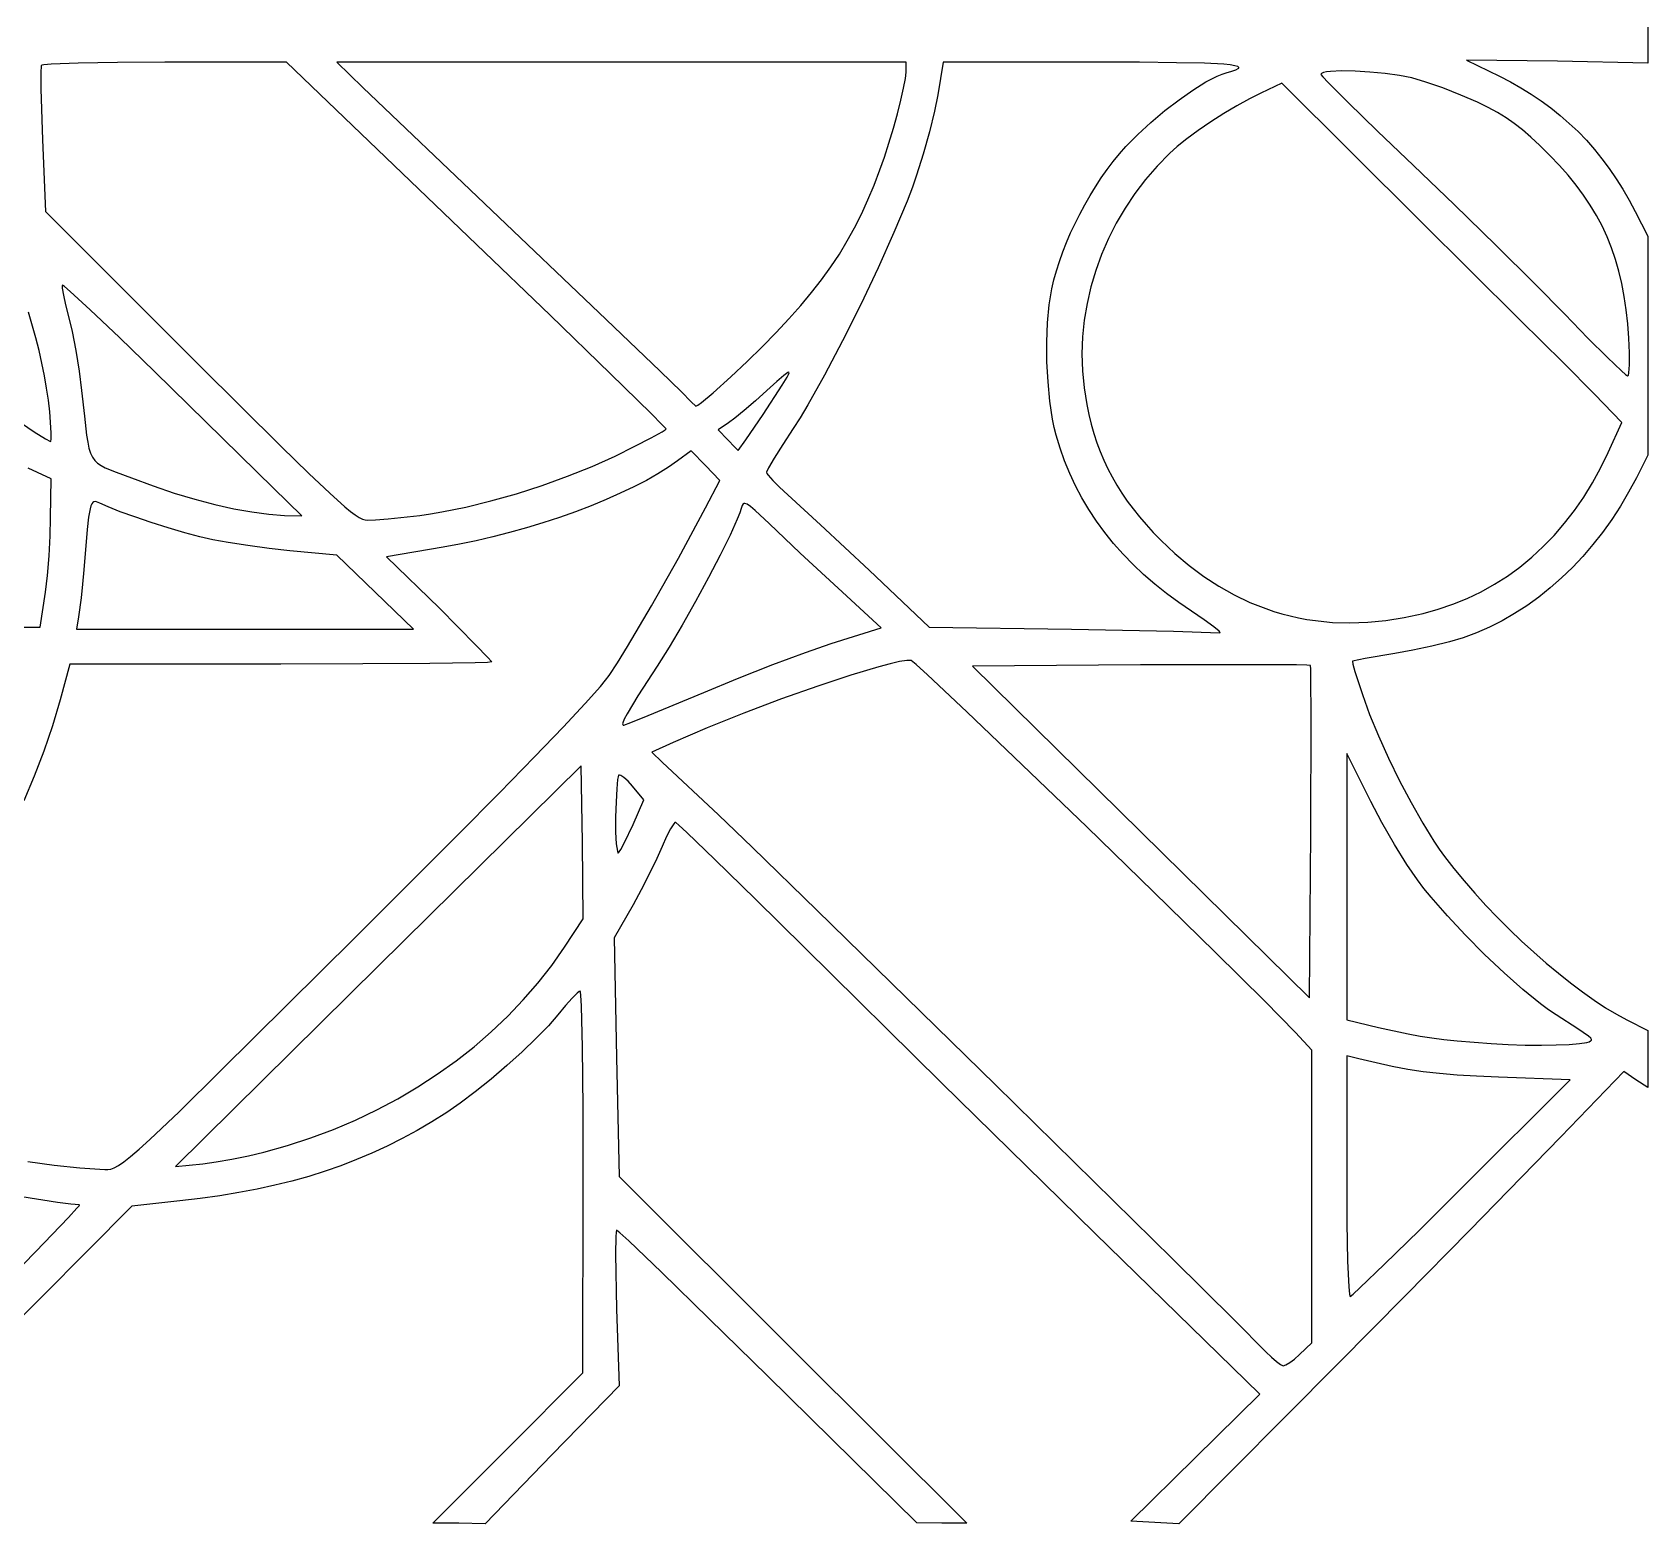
# Model space of a CAD drawing. Extents: x 0 to 2298, y -1902 to 396.
# Drawn here: x 1477 to 2298, y -1902 to -1144 of the extents above; entities that cross this region are included whole.
import ezdxf

# ---------------------------------------------------------------- set-up
doc = ezdxf.new("R2010")
doc.units = 0

msp = doc.modelspace()

# ---------------------------------------------------------------- linework, layer by layer
at = {"layer": 'Layer 1'}
for p, q in [((2298.058586, -1141.254586), (2298.058586, -1150.349866)), ((2252.138486, -1158.557802), (2205.996586, -1157.892294)), ((2205.996586, -1157.892294), (2222.634286, -1166.100224)), ((2298.058586, -1150.349866), (2298.058586, -1159.445146)), ((1481.04, -1160.77779), (1480.863224, -1164.268238)), ((1480.863224, -1164.268238), (1480.956811, -1172.562819)), ((1481.445316, -1160.575072), (1481.04, -1160.77779)), ((1482.473249, -1160.383077), (1481.445316, -1160.575072)), ((1486.266983, -1160.032559), (1482.473249, -1160.383077)), ((1499.896037, -1159.474502), (1486.266983, -1160.032559)), ((1519.847423, -1159.124417), (1499.896037, -1159.474502)), ((1544.0414, -1159.0031), (1519.847423, -1159.124417)), ((1605.9336, -1159.0031), (1544.0414, -1159.0031)), ((1702.4323, -1251.7305), (1605.9336, -1159.0031)), ((1776.3043, -1159.00324), (1631.4453, -1159.00324)), ((1631.4453, -1159.00324), (1644.7555, -1171.86974)), ((1920.9413, -1159.00324), (1776.3043, -1159.00324)), ((1920.615043, -1167.305204), (1920.9413, -1164.10547)), ((1920.9413, -1164.10547), (1920.9413, -1159.00324)), ((1939.80524, -1159.00296), (1937.14321, -1175.64066)), ((2015.89494, -1159.00296), (1939.80524, -1159.00296)), ((2039.629652, -1159.058852), (2015.89494, -1159.00296)), ((2058.445843, -1159.242127), (2039.629652, -1159.058852)), ((2072.624276, -1159.576181), (2058.445843, -1159.242127)), ((2082.445712, -1160.08441), (2072.624276, -1159.576181)), ((2076.36875, -1167.406608), (2079.127724, -1166.047107)), ((2079.127724, -1166.047107), (2081.609836, -1165.011262)), ((2081.609836, -1165.011262), (2083.77674, -1164.32702)), ((2085.810295, -1160.411152), (2082.445712, -1160.08441)), ((2083.77674, -1164.32702), (2086.562899, -1163.572637)), ((2088.190915, -1160.790212), (2085.810295, -1160.411152)), ((2086.562899, -1163.572637), (2088.575666, -1162.88812)), ((2089.622666, -1161.224514), (2088.190915, -1160.790212)), ((2088.575666, -1162.88812), (2089.779947, -1162.270544)), ((2089.993684, -1161.463295), (2089.622666, -1161.224514)), ((2089.779947, -1162.270544), (2090.067937, -1161.985944)), ((2090.140645, -1161.716983), (2089.993684, -1161.463295)), ((2090.067937, -1161.985944), (2090.140645, -1161.716983)), ((2131.958644, -1164.936251), (2131.9075, -1165.21448)), ((2131.9075, -1165.21448), (2132.872835, -1166.451474)), ((2132.189286, -1164.683612), (2131.958644, -1164.936251)), ((2133.153154, -1164.253481), (2132.189286, -1164.683612)), ((2132.872835, -1166.451474), (2135.637123, -1169.370435)), ((2134.727289, -1163.920835), (2133.153154, -1164.253481)), ((2136.839877, -1163.682427), (2134.727289, -1163.920835)), ((2142.393145, -1163.475322), (2136.839877, -1163.682427)), ((2149.238438, -1163.60617), (2142.393145, -1163.475322)), ((2156.801231, -1164.048975), (2149.238438, -1163.60617)), ((2164.507005, -1164.777741), (2156.801231, -1164.048975)), ((2171.781235, -1165.766471), (2164.507005, -1164.777741)), ((2178.0494, -1166.98917), (2171.781235, -1165.766471)), ((2222.634286, -1166.100224), (2228.210299, -1168.944126)), ((2298.058586, -1159.445146), (2252.138486, -1158.557802)), ((1480.956811, -1172.562819), (1481.705508, -1198.48989)), ((1644.7555, -1171.86974), (1768.4845, -1289.88674)), ((1918.309151, -1178.248836), (1919.703865, -1172.150508)), ((1919.703865, -1172.150508), (1920.615043, -1167.305204)), ((2059.763002, -1178.080845), (2066.814097, -1173.14759)), ((2066.814097, -1173.14759), (2073.371257, -1169.06182)), ((2073.371257, -1169.06182), (2076.36875, -1167.406608)), ((2111.94675, -1169.6511), (2101.29865, -1174.75333)), ((2182.71245, -1239.9731), (2111.94675, -1169.6511)), ((2135.637123, -1169.370435), (2145.772262, -1179.495159)), ((2185.186275, -1169.086201), (2178.0494, -1166.98917)), ((2193.882925, -1172.119111), (2185.186275, -1169.086201)), ((2203.037112, -1175.692751), (2193.882925, -1172.119111)), ((2228.210299, -1168.944126), (2233.623836, -1171.98495)), ((2233.623836, -1171.98495), (2238.873595, -1175.222045)), ((1916.532289, -1185.207645), (1918.309151, -1178.248836)), ((1937.14321, -1175.64066), (1935.413583, -1183.98378)), ((2052.524731, -1183.638016), (2059.763002, -1178.080845)), ((2089.156606, -1181.158845), (2082.514954, -1185.141496)), ((2095.512293, -1177.633732), (2089.156606, -1181.158845)), ((2101.29865, -1174.75333), (2095.512293, -1177.633732)), ((2145.772262, -1179.495159), (2160.73232, -1194.070469)), ((2211.5466, -1179.41197), (2203.037112, -1175.692751)), ((2216.923095, -1182.076171), (2211.5466, -1179.41197)), ((2221.69907, -1184.670179), (2216.923095, -1182.076171)), ((2238.873595, -1175.222045), (2243.958277, -1178.654763)), ((2243.958277, -1178.654763), (2248.876582, -1182.282453)), ((2248.876582, -1182.282453), (2253.62721, -1186.104466)), ((1914.474666, -1192.634388), (1916.532289, -1185.207645)), ((1935.413583, -1183.98378), (1932.789676, -1194.469003)), ((2038.713692, -1195.729824), (2045.406042, -1189.595532)), ((2045.406042, -1189.595532), (2052.524731, -1183.638016)), ((2075.8707, -1189.39451), (2069.507209, -1193.730714)), ((2082.514954, -1185.141496), (2075.8707, -1189.39451)), ((2226.064301, -1187.331777), (2221.69907, -1184.670179)), ((2230.208562, -1190.198745), (2226.064301, -1187.331777)), ((2234.321628, -1193.408866), (2230.208562, -1190.198745)), ((2253.62721, -1186.104466), (2258.208861, -1190.120152)), ((2258.208861, -1190.120152), (2262.620236, -1194.328861)), ((1481.705508, -1198.48989), (1483.258358, -1234.87099)), ((1912.237669, -1200.13652), (1914.474666, -1192.634388)), ((1932.789676, -1194.469003), (1929.625036, -1205.744504)), ((2032.75444, -1201.81732), (2038.713692, -1195.729824)), ((2063.707844, -1197.962935), (2058.75597, -1201.903998)), ((2069.507209, -1193.730714), (2063.707844, -1197.962935)), ((2160.73232, -1194.070469), (2178.9367, -1211.57818)), ((2238.593273, -1197.099923), (2234.321628, -1193.408866)), ((2243.213272, -1201.409697), (2238.593273, -1197.099923)), ((2262.620236, -1194.328861), (2266.860034, -1198.729945)), ((2266.860034, -1198.729945), (2270.926956, -1203.322752)), ((1907.6311, -1213.79677), (1909.922684, -1207.321496)), ((1909.922684, -1207.321496), (1912.237669, -1200.13652)), ((1929.625036, -1205.744504), (1926.27321, -1216.45846)), ((2026.311678, -1209.483682), (2029.498939, -1205.546841)), ((2029.498939, -1205.546841), (2032.75444, -1201.81732)), ((2054.93495, -1205.36673), (2048.588034, -1211.895402)), ((2058.75597, -1201.903998), (2054.93495, -1205.36673)), ((2248.3714, -1206.47597), (2243.213272, -1201.409697)), ((2253.145859, -1211.46316), (2248.3714, -1206.47597)), ((2270.926956, -1203.322752), (2274.819701, -1208.106634)), ((1904.629753, -1221.596521), (1907.6311, -1213.79677)), ((2020.186066, -1217.893534), (2023.203704, -1213.606395)), ((2023.203704, -1213.606395), (2026.311678, -1209.483682)), ((2048.588034, -1211.895402), (2042.696704, -1218.736682)), ((2178.9367, -1211.57818), (2199.605567, -1231.415168)), ((2257.575865, -1216.45685), (2253.145859, -1211.46316)), ((2274.819701, -1208.106634), (2278.53697, -1213.080941)), ((2278.53697, -1213.080941), (2282.077463, -1218.245023)), ((1901.5059, -1229.058323), (1904.629753, -1221.596521)), ((1924.120491, -1222.619391), (1921.446543, -1229.621316)), ((1926.27321, -1216.45846), (1924.120491, -1222.619391)), ((2014.465994, -1226.875301), (2017.269813, -1222.323652)), ((2017.269813, -1222.323652), (2020.186066, -1217.893534)), ((2042.696704, -1218.736682), (2037.269411, -1225.865225)), ((2261.670516, -1221.479136), (2257.575865, -1216.45685)), ((2265.438911, -1226.552115), (2261.670516, -1221.479136)), ((2282.077463, -1218.245023), (2285.43988, -1223.598231)), ((2285.43988, -1223.598231), (2288.622921, -1229.139914)), ((1898.220221, -1236.234169), (1901.5059, -1229.058323)), ((1921.446543, -1229.621316), (1914.779328, -1245.643812)), ((2009.239851, -1236.257408), (2011.785657, -1231.527035)), ((2011.785657, -1231.527035), (2014.465994, -1226.875301)), ((2037.269411, -1225.865225), (2032.314603, -1233.255685)), ((2199.605567, -1231.415168), (2221.002338, -1252.312805)), ((2268.890149, -1231.697885), (2265.438911, -1226.552115)), ((2272.03333, -1236.938542), (2268.890149, -1231.697885)), ((2288.622921, -1229.139914), (2291.625286, -1234.869424)), ((1483.258358, -1234.87099), (1561.788258, -1313.40089)), ((1894.733395, -1243.176051), (1898.220221, -1236.234169)), ((2006.839624, -1241.044971), (2009.239851, -1236.257408)), ((2032.314603, -1233.255685), (2027.840729, -1240.882715)), ((2233.207884, -1290.218972), (2182.71245, -1239.9731)), ((2274.877551, -1242.296184), (2272.03333, -1236.938542)), ((2291.625286, -1234.869424), (2298.058526, -1247.514124)), ((1891.006104, -1249.935962), (1894.733395, -1243.176051)), ((1914.779328, -1245.643812), (1906.760299, -1263.517272)), ((2002.520103, -1250.705882), (2004.596025, -1245.868278)), ((2004.596025, -1245.868278), (2006.839624, -1241.044971)), ((2027.840729, -1240.882715), (2023.856238, -1248.720969)), ((2277.431912, -1247.792908), (2274.877551, -1242.296184)), ((2279.705512, -1253.450809), (2277.431912, -1247.792908)), ((2298.058526, -1247.514124), (2298.058526, -1303.194924)), ((1739.877528, -1287.7303), (1702.4323, -1251.7305)), ((1882.672845, -1263.117842), (1886.999027, -1256.565895)), ((1886.999027, -1256.565895), (1891.006104, -1249.935962)), ((1998.915482, -1260.338195), (2000.622906, -1255.536337)), ((2000.622906, -1255.536337), (2002.520103, -1250.705882)), ((2020.369579, -1256.745102), (2017.3892, -1264.929768)), ((2023.856238, -1248.720969), (2020.369579, -1256.745102)), ((2221.002338, -1252.312805), (2240.610564, -1271.754655)), ((2281.70745, -1259.291987), (2279.705512, -1253.450809)), ((1877.988237, -1269.643795), (1882.672845, -1263.117842)), ((1906.760299, -1263.517272), (1897.87819, -1282.233023)), ((1997.408881, -1265.09001), (1998.915482, -1260.338195)), ((2017.3892, -1264.929768), (2014.923551, -1273.249619)), ((2283.446824, -1265.338536), (2281.70745, -1259.291987)), ((1491.9101, -1272.36121), (1491.761487, -1272.838244)), ((1491.761487, -1272.838244), (1491.802648, -1273.889799)), ((1493.011894, -1273.111663), (1491.9101, -1272.36121)), ((1495.858058, -1275.577873), (1493.011894, -1273.111663)), ((1872.905885, -1276.195748), (1877.988237, -1269.643795)), ((1995.04234, -1274.35772), (1996.114151, -1269.770334)), ((1996.114151, -1269.770334), (1997.408881, -1265.09001)), ((2014.923551, -1273.249619), (2012.981081, -1281.679311)), ((2240.610564, -1271.754655), (2255.9138, -1287.22428)), ((2284.932733, -1271.612556), (2283.446824, -1265.338536)), ((2286.174276, -1278.136142), (2284.932733, -1271.612556)), ((1491.802648, -1273.889799), (1492.381501, -1277.43571)), ((1492.381501, -1277.43571), (1493.501078, -1282.43742)), ((1506.024387, -1284.95046), (1495.858058, -1275.577873)), ((1867.386468, -1282.825692), (1872.905885, -1276.195748)), ((1993.709159, -1282.455185), (1994.314171, -1278.260711)), ((1994.314171, -1278.260711), (1995.04234, -1274.35772)), ((2287.180553, -1284.931392), (2286.174276, -1278.136142)), ((1478.426481, -1299.164867), (1474.717662, -1286.1983)), ((1493.501078, -1282.43742), (1495.0158, -1288.33341)), ((1495.0158, -1288.33341), (1496.897941, -1296.035279)), ((1520.890873, -1299.064773), (1506.024387, -1284.95046)), ((1770.5637, -1317.449385), (1739.877528, -1287.7303)), ((1854.879161, -1296.527526), (1861.390667, -1289.585621)), ((1861.390667, -1289.585621), (1867.386468, -1282.825692)), ((1897.87819, -1282.233023), (1888.621733, -1300.782391)), ((1992.86211, -1291.553504), (1993.709159, -1282.455185)), ((2012.981081, -1281.679311), (2011.570238, -1290.193497)), ((2255.9138, -1287.22428), (2267.674589, -1299.286619)), ((2287.960661, -1292.020402), (2287.180553, -1284.931392)), ((1496.897941, -1296.035279), (1498.759282, -1305.692074)), ((1768.4845, -1289.88674), (1795.867188, -1316.118928)), ((1847.812631, -1303.703401), (1854.879161, -1296.527526)), ((1992.488196, -1301.322525), (1992.86211, -1291.553504)), ((2011.570238, -1290.193497), (2010.699472, -1298.766832)), ((2255.25285, -1311.848), (2233.207884, -1290.218972)), ((2288.5237, -1299.42527), (2287.960661, -1292.020402)), ((1480.052122, -1305.664887), (1478.426481, -1299.164867)), ((1481.511386, -1312.128837), (1480.052122, -1305.664887)), ((1498.759282, -1305.692074), (1500.412653, -1316.097562)), ((1538.9393, -1316.50661), (1520.890873, -1299.064773)), ((1840.151758, -1311.165239), (1847.812631, -1303.703401)), ((1888.621733, -1300.782391), (1879.479662, -1318.156702)), ((1992.574418, -1311.432095), (1992.488196, -1301.322525)), ((2010.699472, -1298.766832), (2010.377231, -1307.373968)), ((2267.674589, -1299.286619), (2277.626012, -1309.186042)), ((2288.523708, -1299.42528), (2288.5237, -1299.42527)), ((2288.856464, -1306.898382), (2288.523708, -1299.42528)), ((2298.058526, -1303.194924), (2298.058526, -1358.875724)), ((1482.793874, -1318.521299), (1481.511386, -1312.128837)), ((1561.788258, -1313.40089), (1603.112152, -1354.496007)), ((1831.85722, -1318.965031), (1840.151758, -1311.165239)), ((1993.107777, -1321.552062), (1992.574418, -1311.432095)), ((2010.377231, -1307.373968), (2010.611964, -1315.989561)), ((2271.00325, -1327.8202), (2255.25285, -1311.848)), ((2277.626012, -1309.186042), (2284.70743, -1315.92431)), ((2288.523709, -1317.019651), (2288.856463, -1312.957279)), ((2288.856463, -1312.957279), (2288.856464, -1306.898382)), ((1483.889188, -1324.806852), (1482.793874, -1318.521299)), ((1500.412653, -1316.097562), (1501.67088, -1326.04551)), ((1599.2787, -1375.73681), (1538.9393, -1316.50661)), ((1791.308847, -1337.768176), (1770.5637, -1317.449385)), ((1795.867188, -1316.118928), (1806.6955, -1326.71174)), ((1822.8897, -1327.15477), (1831.85722, -1318.965031)), ((1855.193825, -1321.419947), (1850.17522, -1326.04557)), ((1858.754032, -1318.281322), (1855.193825, -1321.419947)), ((1857.942946, -1323.300387), (1860.450298, -1319.139227)), ((1860.832444, -1316.764874), (1858.754032, -1318.281322)), ((1860.450298, -1319.139227), (1861.120517, -1317.827489)), ((1861.308666, -1316.65721), (1860.832444, -1316.764874)), ((1861.120517, -1317.827489), (1861.405665, -1317.005783)), ((1861.405665, -1317.005783), (1861.308666, -1316.65721)), ((1879.479662, -1318.156702), (1870.94071, -1333.347283)), ((1994.075276, -1331.352273), (1993.107777, -1321.552062)), ((2010.611964, -1315.989561), (2011.412121, -1324.588263)), ((2284.70743, -1315.92431), (2286.840436, -1317.796059)), ((2286.840436, -1317.796059), (2287.8582, -1318.50318)), ((2287.8582, -1318.50318), (2288.232548, -1318.120166)), ((2288.232548, -1318.120166), (2288.523709, -1317.019651)), ((1484.78693, -1330.950075), (1483.889188, -1324.806852)), ((1501.67088, -1326.04551), (1503.066887, -1339.106965)), ((1806.6955, -1326.71174), (1811.603623, -1331.703049)), ((1816.955417, -1332.008078), (1822.88953, -1327.15541)), ((1822.88953, -1327.15541), (1822.8897, -1327.15477)), ((1850.17522, -1326.04557), (1844.286162, -1331.324568)), ((1848.1787, -1338.24657), (1857.942946, -1323.300387)), ((2011.412121, -1324.588263), (2012.78615, -1333.14473)), ((2284.97895, -1342.2395), (2271.00325, -1327.8202)), ((1460.437005, -1335.390592), (1477.577299, -1346.929519)), ((1485.4767, -1336.91555), (1484.78693, -1330.950075)), ((1485.476728, -1336.91573), (1485.4767, -1336.91555)), ((1486.114507, -1347.536085), (1485.476728, -1336.91573)), ((1796.959171, -1343.427595), (1791.308847, -1337.768176)), ((1811.603623, -1331.703049), (1814.01609, -1334.03233)), ((1814.01609, -1334.03233), (1814.965825, -1333.488139)), ((1814.965825, -1333.488139), (1816.955417, -1332.008078)), ((1838.66746, -1336.166826), (1833.922238, -1340.052432)), ((1844.286162, -1331.324568), (1838.66746, -1336.166826)), ((1839.443875, -1351.085341), (1848.17871, -1338.24654)), ((1848.17871, -1338.24654), (1848.1787, -1338.24657)), ((1870.94071, -1333.347283), (1867.050133, -1339.808464)), ((1995.463916, -1340.502577), (1994.075276, -1331.352273)), ((2012.78615, -1333.14473), (2013.853086, -1338.218692)), ((2013.853086, -1338.218692), (2015.061702, -1343.133425)), ((1477.577299, -1346.929519), (1483.307335, -1350.586771)), ((1503.066887, -1339.106965), (1504.187332, -1348.63811)), ((1791.277662, -1350.114718), (1796.872086, -1347.029822)), ((1796.872086, -1347.029822), (1798.398074, -1346.067094)), ((1798.931, -1345.5671), (1796.959171, -1343.427595)), ((1798.398074, -1346.067094), (1798.931, -1345.5671)), ((1830.65362, -1342.46147), (1825.32956, -1346.01085)), ((1825.32956, -1346.01085), (1830.20995, -1351.11308)), ((1833.922238, -1340.052432), (1830.65362, -1342.46147)), ((1863.49361, -1345.34546), (1858.197277, -1353.459796)), ((1867.050133, -1339.808464), (1863.49361, -1345.34546)), ((1996.312103, -1344.73084), (1995.463916, -1340.502577)), ((1997.2607, -1348.67282), (1996.312103, -1344.73084)), ((2015.061702, -1343.133425), (2016.418499, -1347.901275)), ((2277.8802, -1357.5462), (2284.97895, -1342.2395)), ((1483.307335, -1350.586771), (1485.9204, -1352.00053)), ((1485.9204, -1352.00053), (1486.056015, -1351.689006)), ((1486.056015, -1351.689006), (1486.131837, -1350.797763)), ((1486.131837, -1350.797763), (1486.114507, -1347.536085)), ((1504.187332, -1348.63811), (1504.766077, -1352.295911)), ((1504.766077, -1352.295911), (1505.422162, -1355.330448)), ((1505.422162, -1355.330448), (1506.204329, -1357.82816)), ((1603.112152, -1354.496007), (1617.246399, -1368.274096)), ((1772.9762, -1359.3209), (1783.021208, -1354.364254)), ((1783.021208, -1354.364254), (1791.277662, -1350.114718)), ((1830.20995, -1351.11308), (1833.870245, -1354.856561)), ((1833.870245, -1354.856561), (1835.53401, -1356.43714)), ((1835.53401, -1356.43714), (1839.443875, -1351.085341)), ((1858.197277, -1353.459796), (1853.899202, -1360.347123)), ((1999.21748, -1355.275031), (1997.2607, -1348.67282)), ((2001.507664, -1361.768059), (1999.21748, -1355.275031)), ((2016.418499, -1347.901275), (2017.929975, -1352.534593)), ((2017.929975, -1352.534593), (2019.602629, -1357.045726)), ((1506.204329, -1357.82816), (1507.161321, -1359.875485)), ((1507.161321, -1359.875485), (1508.341883, -1361.55886)), ((1508.341883, -1361.55886), (1509.794757, -1362.964725)), ((1509.794757, -1362.964725), (1511.568686, -1364.179516)), ((1761.226692, -1364.61159), (1772.9762, -1359.3209)), ((1804.70429, -1361.76111), (1800.042166, -1365.064434)), ((1811.58121, -1356.65888), (1804.70429, -1361.76111)), ((1818.9018, -1364.2013), (1811.58121, -1356.65888)), ((1853.899202, -1360.347123), (1851.015332, -1365.279518)), ((2004.126701, -1368.146705), (2001.507664, -1361.768059)), ((2019.602629, -1357.045726), (2021.44296, -1361.447023)), ((2021.44296, -1361.447023), (2023.457466, -1365.750833)), ((2274.065005, -1365.445535), (2277.8802, -1357.5462)), ((2298.058526, -1358.875724), (2292.290786, -1370.411224)), ((1479.270646, -1367.7507), (1474.568553, -1365.464959)), ((1486.147566, -1370.8564), (1479.270646, -1367.7507)), ((1485.92573, -1390.8216), (1486.147566, -1370.8564)), ((1511.568686, -1364.179516), (1513.712415, -1365.289672)), ((1513.712415, -1365.289672), (1519.30424, -1367.541833)), ((1519.30424, -1367.541833), (1526.96018, -1370.41271)), ((1526.96018, -1370.41271), (1538.003445, -1374.508021)), ((1617.246399, -1368.274096), (1627.839933, -1378.287903)), ((1735.876741, -1374.267516), (1748.775284, -1369.618926)), ((1748.775284, -1369.618926), (1761.226692, -1364.61159)), ((1788.869568, -1371.713982), (1782.472177, -1375.019262)), ((1794.745078, -1368.388882), (1788.869568, -1371.713982)), ((1800.042166, -1365.064434), (1794.745078, -1368.388882)), ((1826.22239, -1371.74372), (1818.9018, -1364.2013)), ((1818.9018, -1385.71942), (1826.22239, -1371.74372)), ((1851.015332, -1365.279518), (1849.96161, -1367.52906)), ((1849.96161, -1367.52906), (1850.183013, -1368.124811)), ((1850.183013, -1368.124811), (1850.817759, -1369.050717)), ((1850.817759, -1369.050717), (1853.150506, -1371.716219)), ((1853.150506, -1371.716219), (1856.606306, -1375.172016)), ((2007.070042, -1374.40577), (2004.126701, -1368.146705)), ((2023.457466, -1365.750833), (2025.652648, -1369.969505)), ((2025.652648, -1369.969505), (2028.035002, -1374.115387)), ((2269.944354, -1373.001067), (2274.065005, -1365.445535)), ((2292.290786, -1370.411224), (2288.372257, -1377.732834)), ((1538.003445, -1374.508021), (1548.797147, -1378.135394)), ((1548.797147, -1378.135394), (1559.278893, -1381.284432)), ((1599.27872, -1375.736746), (1599.2787, -1375.73681)), ((1613.69802, -1389.712446), (1599.27872, -1375.736746)), ((1627.839933, -1378.287903), (1635.50107, -1385.098952)), ((1709.7573, -1382.186896), (1722.785825, -1378.48197)), ((1722.785825, -1378.48197), (1735.876741, -1374.267516)), ((1775.60945, -1378.284248), (1768.337927, -1381.488468)), ((1782.472177, -1375.019262), (1775.60945, -1378.284248)), ((1856.606306, -1375.172016), (1860.83161, -1379.06456)), ((1860.83161, -1379.06456), (1877.469311, -1394.34352)), ((2010.333138, -1380.540053), (2007.070042, -1374.40577)), ((2028.035002, -1374.115387), (2030.611029, -1378.200828)), ((2030.611029, -1378.200828), (2033.387227, -1382.238176)), ((2265.524746, -1380.206946), (2269.944354, -1373.001067)), ((2288.372257, -1377.732834), (2284.193766, -1384.800656)), ((1505.97416, -1386.107549), (1505.206833, -1390.376157)), ((1506.395681, -1384.6576), (1505.97416, -1386.107549)), ((1506.855871, -1383.606695), (1506.395681, -1384.6576)), ((1507.364805, -1382.911941), (1506.855871, -1383.606695)), ((1507.932556, -1382.530444), (1507.364805, -1382.911941)), ((1508.569197, -1382.41931), (1507.932556, -1382.530444)), ((1509.284802, -1382.535643), (1508.569197, -1382.41931)), ((1510.9932, -1383.27914), (1509.284802, -1382.535643)), ((1515.245326, -1385.226264), (1510.9932, -1383.27914)), ((1521.343206, -1387.625728), (1515.245326, -1385.226264)), ((1528.782509, -1390.305953), (1521.343206, -1387.625728)), ((1559.278893, -1381.284432), (1569.386292, -1383.944735)), ((1569.386292, -1383.944735), (1579.056952, -1386.105903)), ((1579.056952, -1386.105903), (1588.228482, -1387.757538)), ((1588.228482, -1387.757538), (1596.838488, -1388.88924)), ((1635.50107, -1385.098952), (1638.422089, -1387.478918)), ((1638.422089, -1387.478918), (1640.838127, -1389.268767)), ((1679.130829, -1388.725275), (1684.906474, -1387.766602)), ((1684.906474, -1387.766602), (1697.045928, -1385.306904)), ((1697.045928, -1385.306904), (1709.7573, -1382.186896)), ((1752.794665, -1387.632723), (1744.636011, -1390.531811)), ((1760.714151, -1384.611451), (1752.794665, -1387.632723)), ((1768.337927, -1381.488468), (1760.714151, -1384.611451)), ((1805.158351, -1411.195861), (1818.9018, -1385.71942)), ((1837.0947, -1385.94126), (1836.34335, -1388.268867)), ((1837.53188, -1384.527915), (1837.0947, -1385.94126)), ((1838.096442, -1383.660496), (1837.53188, -1384.527915)), ((1838.466298, -1383.452631), (1838.096442, -1383.660496)), ((1838.915767, -1383.406594), (1838.466298, -1383.452631)), ((1840.117237, -1383.8338), (1838.915767, -1383.406594)), ((1841.828234, -1385.009705), (1840.117237, -1383.8338)), ((1844.176139, -1387.001899), (1841.828234, -1385.009705)), ((1851.2922, -1393.70552), (1844.176139, -1387.001899)), ((2013.91144, -1386.544356), (2010.333138, -1380.540053)), ((2017.800398, -1392.413478), (2013.91144, -1386.544356)), ((2033.387227, -1382.238176), (2036.370096, -1386.23978)), ((2036.370096, -1386.23978), (2039.566134, -1390.217989)), ((2255.814651, -1393.54635), (2260.812678, -1387.057323)), ((2260.812678, -1387.057323), (2265.524746, -1380.206946)), ((2284.193766, -1384.800656), (2279.765711, -1391.605266)), ((1485.696962, -1399.927245), (1485.92573, -1390.8216)), ((1505.206833, -1390.376157), (1504.473302, -1396.755674)), ((1537.0589, -1393.095365), (1528.782509, -1390.305953)), ((1545.668048, -1395.822386), (1537.0589, -1393.095365)), ((1554.105619, -1398.31544), (1545.668048, -1395.822386)), ((1596.838488, -1388.88924), (1604.82458, -1389.49061)), ((1604.82458, -1389.49061), (1613.69802, -1389.712446)), ((1640.838127, -1389.268767), (1642.825223, -1390.538688)), ((1642.825223, -1390.538688), (1644.459417, -1391.358871)), ((1644.459417, -1391.358871), (1645.816749, -1391.799509)), ((1645.816749, -1391.799509), (1646.973258, -1391.93079)), ((1646.973258, -1391.93079), (1651.101495, -1391.736683)), ((1651.101495, -1391.736683), (1657.538213, -1391.209822)), ((1657.538213, -1391.209822), (1673.593558, -1389.49059)), ((1673.593558, -1389.49059), (1673.5937, -1389.4906)), ((1673.5937, -1389.4906), (1679.130829, -1388.725275)), ((1727.827369, -1395.881548), (1719.290465, -1398.291252)), ((1736.294731, -1393.288244), (1727.827369, -1395.881548)), ((1744.636011, -1390.531811), (1736.294731, -1393.288244)), ((1835.118539, -1391.366291), (1831.434412, -1399.518341)), ((1836.34335, -1388.268867), (1835.118539, -1391.366291)), ((1867.070312, -1408.707133), (1851.2922, -1393.70552)), ((1877.469311, -1394.34352), (1902.09311, -1417.44216)), ((2021.995463, -1398.14222), (2017.800398, -1392.413478)), ((2039.566134, -1390.217989), (2042.981839, -1394.185151)), ((2042.981839, -1394.185151), (2046.623712, -1398.153615)), ((2250.537163, -1399.668178), (2255.814651, -1393.54635)), ((2279.765711, -1391.605266), (2275.098489, -1398.13724)), ((1485.093848, -1410.09357), (1485.696962, -1399.927245)), ((1504.473302, -1396.755674), (1502.78527, -1417.22004)), ((1561.86728, -1400.40295), (1554.105619, -1398.31544)), ((1568.4487, -1401.91334), (1561.86728, -1400.40295)), ((1576.17135, -1403.34141), (1568.4487, -1401.91334)), ((1586.1401, -1404.852666), (1576.17135, -1403.34141)), ((1693.827933, -1404.214034), (1685.57829, -1405.68461)), ((1702.234205, -1402.477968), (1693.827933, -1404.214034)), ((1710.740563, -1400.496883), (1702.234205, -1402.477968)), ((1719.290465, -1398.291252), (1710.740563, -1400.496883)), ((1831.434412, -1399.518341), (1826.41407, -1409.692907)), ((2026.492085, -1403.725382), (2021.995463, -1398.14222)), ((2031.285715, -1409.157765), (2026.492085, -1403.725382)), ((2046.623712, -1398.153615), (2050.49825, -1402.13573)), ((2050.49825, -1402.13573), (2057.647312, -1408.871401)), ((2244.986713, -1405.416956), (2250.537163, -1399.668178)), ((2270.2025, -1404.387154), (2265.088142, -1410.345585)), ((2275.098489, -1398.13724), (2270.2025, -1404.387154)), ((1484.241166, -1420.051935), (1485.093848, -1410.09357)), ((1597.023925, -1406.280735), (1586.1401, -1404.852666)), ((1607.4918, -1407.45924), (1597.023925, -1406.280735)), ((1631.4501, -1409.6776), (1607.4918, -1407.45924)), ((1650.9717, -1428.5337), (1631.4501, -1409.6776)), ((1685.57829, -1405.68461), (1656.73959, -1410.565)), ((1656.73959, -1410.565), (1683.58179, -1436.7416)), ((1791.477295, -1435.466095), (1805.158351, -1411.195861)), ((1826.41407, -1409.692907), (1820.429264, -1421.185485)), ((1886.3423, -1426.53722), (1867.070312, -1408.707133)), ((2036.371803, -1414.434169), (2031.285715, -1409.157765)), ((2057.647312, -1408.871401), (2064.952678, -1415.019553)), ((2233.092923, -1415.771972), (2239.1698, -1410.786838)), ((2239.1698, -1410.786838), (2244.986713, -1405.416956)), ((2265.088142, -1410.345585), (2259.765813, -1416.003108)), ((1483.2637, -1428.5337), (1484.241166, -1420.051935)), ((1502.78527, -1417.22004), (1502.182154, -1424.488635)), ((1902.09311, -1417.44216), (1932.70651, -1446.28086)), ((2041.745802, -1419.549395), (2036.371803, -1414.434169)), ((2047.40316, -1424.498242), (2041.745802, -1419.549395)), ((2064.952678, -1415.019553), (2072.414671, -1420.580186)), ((2072.414671, -1420.580186), (2080.033616, -1425.553299)), ((2220.185273, -1424.564606), (2226.762581, -1420.366512)), ((2226.762581, -1420.366512), (2233.092923, -1415.771972)), ((2259.765813, -1416.003108), (2254.245911, -1421.350299)), ((1480.601956, -1446.281006), (1483.263986, -1428.534106)), ((1483.263986, -1428.534106), (1483.2637, -1428.5337)), ((1502.182154, -1424.488635), (1501.454256, -1431.445271)), ((1670.49326, -1447.38975), (1650.97166, -1428.53365)), ((1650.97166, -1428.53365), (1650.9717, -1428.5337)), ((1820.429264, -1421.185485), (1813.851743, -1433.291573)), ((1908.3041, -1446.72432), (1886.3423, -1426.53722)), ((2053.339328, -1429.275512), (2047.40316, -1424.498242)), ((2059.549758, -1433.876005), (2053.339328, -1429.275512)), ((2080.033616, -1425.553299), (2087.809837, -1429.938892)), ((2206.315753, -1431.748067), (2213.367497, -1428.360408)), ((2213.367497, -1428.360408), (2220.185273, -1424.564606)), ((2248.538835, -1426.377735), (2242.654983, -1431.075992)), ((2254.245911, -1421.350299), (2248.538835, -1426.377735)), ((1501.454256, -1431.445271), (1500.12324, -1441.17834)), ((1683.58179, -1436.7416), (1702.38239, -1455.7086)), ((1779.252041, -1456.159242), (1791.477295, -1435.466095)), ((1813.851743, -1433.291573), (1807.053258, -1445.306666)), ((2066.0299, -1438.29452), (2059.549758, -1433.876005)), ((2087.809837, -1429.938892), (2095.743658, -1433.736966)), ((2095.743658, -1433.736966), (2099.769771, -1435.415683)), ((2099.769771, -1435.415683), (2103.835405, -1436.94752)), ((2103.835405, -1436.94752), (2107.940601, -1438.332478)), ((2183.8217, -1439.4037), (2191.536356, -1437.275562)), ((2191.536356, -1437.275562), (2199.036539, -1434.721735)), ((2199.036539, -1434.721735), (2206.315753, -1431.748067)), ((2236.604754, -1435.435645), (2230.398545, -1439.447271)), ((2242.654983, -1431.075992), (2236.604754, -1435.435645)), ((1500.12324, -1441.17834), (1499.01406, -1447.38975)), ((1807.053258, -1445.306666), (1800.40556, -1456.526263)), ((2066.02991, -1438.29473), (2066.0299, -1438.29452)), ((2072.525523, -1442.644814), (2066.02991, -1438.29473)), ((2077.39897, -1446.142209), (2072.525523, -1442.644814)), ((2107.940601, -1438.332478), (2112.0854, -1439.570555)), ((2112.0854, -1439.570555), (2116.269842, -1440.661753)), ((2116.269842, -1440.661753), (2120.493969, -1441.60607)), ((2120.493969, -1441.60607), (2124.75782, -1442.403508)), ((2124.75782, -1442.403508), (2129.061436, -1443.054066)), ((2129.061436, -1443.054066), (2133.404857, -1443.557744)), ((2133.404857, -1443.557744), (2137.788124, -1443.914542)), ((2137.788124, -1443.914542), (2146.674359, -1444.187499)), ((2146.674359, -1444.187499), (2155.720465, -1443.872936)), ((2155.720465, -1443.872936), (2164.926766, -1442.970853)), ((2164.926766, -1442.970853), (2174.293586, -1441.481251)), ((2174.293586, -1441.481251), (2183.82125, -1439.40413)), ((2183.82125, -1439.40413), (2183.8217, -1439.4037)), ((2224.046756, -1443.101446), (2217.559784, -1446.388745)), ((2230.398545, -1439.447271), (2224.046756, -1443.101446)), ((1391.867556, -1446.724678), (1480.601956, -1446.281006)), ((1499.01406, -1447.38975), (1584.64276, -1447.38975)), ((1584.64276, -1447.38975), (1670.49326, -1447.38975)), ((1882.793, -1454.71042), (1908.3041, -1446.72432)), ((1932.70651, -1446.28086), (2005.02501, -1447.39004)), ((2005.02501, -1447.39004), (2056.96236, -1448.443761)), ((2056.96236, -1448.443761), (2080.44921, -1449.16473)), ((2080.192712, -1448.433363), (2077.39897, -1446.142209)), ((2080.666713, -1449.016117), (2080.192712, -1448.433363)), ((2080.44921, -1449.16473), (2080.647974, -1449.147453)), ((2080.647974, -1449.147453), (2080.666713, -1449.016117)), ((2197.220185, -1453.821549), (2188.305141, -1455.98445)), ((2204.221886, -1451.825024), (2197.220185, -1453.821549)), ((2210.948028, -1449.299746), (2204.221886, -1451.825024)), ((2217.559784, -1446.388745), (2210.948028, -1449.299746)), ((1702.38239, -1455.7086), (1708.101587, -1461.635769)), ((1708.101587, -1461.635769), (1710.20209, -1464.0274)), ((1774.120781, -1464.423507), (1779.252041, -1456.159242)), ((1800.40556, -1456.526263), (1794.2804, -1466.24586)), ((1853.23335, -1465.386253), (1869.801719, -1459.185254)), ((1869.801719, -1459.185254), (1882.793, -1454.71042)), ((2169.393586, -1459.811124), (2154.391898, -1462.279052)), ((2178.641394, -1458.064163), (2169.393586, -1459.811124)), ((2188.305141, -1455.98445), (2178.641394, -1458.064163)), ((1495.68609, -1465.13658), (1490.8057, -1483.32718)), ((1603.05509, -1465.13658), (1495.68609, -1465.13658)), ((1644.59749, -1465.056858), (1603.05509, -1465.13658)), ((1678.67364, -1464.831556), (1644.59749, -1465.056858)), ((1701.727265, -1464.481471), (1678.67364, -1464.831556)), ((1708.009295, -1464.266134), (1701.727265, -1464.481471)), ((1710.20209, -1464.0274), (1708.009295, -1464.266134)), ((1769.876, -1470.90442), (1774.120781, -1464.423507)), ((1794.2804, -1466.24586), (1784.595869, -1481.313385)), ((1835.250781, -1472.460735), (1853.23335, -1465.386253)), ((1907.046976, -1466.477914), (1892.842556, -1470.727894)), ((1912.854569, -1464.961077), (1907.046976, -1466.477914)), ((1917.632706, -1463.907302), (1912.854569, -1464.961077)), ((1921.256604, -1463.359806), (1917.632706, -1463.907302)), ((1923.60148, -1463.36181), (1921.256604, -1463.359806)), ((1926.025482, -1465.296725), (1923.60148, -1463.36181)), ((1931.835513, -1470.564398), (1926.025482, -1465.296725)), ((2040.0719, -1465.580384), (1954.665, -1466.245892)), ((1954.665, -1466.245892), (2040.2937, -1550.543592)), ((2100.882648, -1465.441737), (2040.0719, -1465.580384)), ((2119.527273, -1465.549188), (2100.882648, -1465.441737)), ((2124.681063, -1465.656207), (2119.527273, -1465.549188)), ((2126.5879, -1465.80222), (2124.681063, -1465.656207)), ((2126.587872, -1465.802292), (2126.5879, -1465.80222)), ((2126.733885, -1467.678809), (2126.587872, -1465.802292)), ((2126.840904, -1472.745083), (2126.733885, -1467.678809)), ((2154.391898, -1462.279052), (2147.875486, -1463.582334)), ((2147.875486, -1463.582334), (2148.142382, -1465.15945)), ((2148.142382, -1465.15945), (2149.178771, -1468.878674)), ((2149.178771, -1468.878674), (2152.977716, -1480.663734)), ((1757.682242, -1485.223167), (1765.455925, -1476.479307)), ((1765.455925, -1476.479307), (1768.084839, -1473.296229)), ((1768.084839, -1473.296229), (1769.876, -1470.90442)), ((1818.0169, -1479.55602), (1835.250781, -1472.460735)), ((1876.017715, -1476.311491), (1857.570719, -1482.882953)), ((1892.842556, -1470.727894), (1876.017715, -1476.311491)), ((1951.830308, -1489.371854), (1931.835513, -1470.564398)), ((2126.948356, -1491.063892), (2126.840904, -1472.745083)), ((1490.8057, -1483.32718), (1486.894969, -1496.525499)), ((1746.549767, -1497.143797), (1757.682242, -1485.223167)), ((1784.595869, -1481.313385), (1779.029175, -1490.453735)), ((1789.816003, -1491.28564), (1818.0169, -1479.55606)), ((1818.0169, -1479.55606), (1818.0169, -1479.55602)), ((1857.570719, -1482.882953), (1838.499837, -1490.096528)), ((2152.977716, -1480.663734), (2156.634979, -1490.71481)), ((1776.873219, -1494.977122), (1776.784294, -1495.54011)), ((1777.569048, -1493.210661), (1776.873219, -1494.977122)), ((1777.4209, -1496.19376), (1780.987613, -1494.873143)), ((1779.029175, -1490.453735), (1777.569048, -1493.210661)), ((1780.987613, -1494.873143), (1789.816003, -1491.28564)), ((1838.499837, -1490.096528), (1819.803335, -1497.606464)), ((1980.019158, -1516.331837), (1951.830308, -1489.371854)), ((2126.809708, -1550.765492), (2126.948356, -1491.063892)), ((2156.634979, -1490.71481), (2161.147525, -1501.634167)), ((1486.894969, -1496.525499), (1482.490309, -1509.489527)), ((1732.053312, -1512.248995), (1746.549767, -1497.143797)), ((1776.784294, -1495.54011), (1776.853298, -1495.916897)), ((1776.853298, -1495.916897), (1777.069183, -1496.127956)), ((1777.069183, -1496.127956), (1777.4209, -1496.19376)), ((1819.803335, -1497.606464), (1802.47948, -1505.06701)), ((2161.147525, -1501.634167), (2166.309983, -1513.02146)), ((1482.490309, -1509.489527), (1477.602117, -1522.20334)), ((1802.47948, -1505.06701), (1791.60948, -1509.9474)), ((1791.60948, -1509.9474), (1796.93354, -1515.04963)), ((2157.2016, -1535.01522), (2145.0006, -1510.61322)), ((2145.0006, -1510.61322), (2145.0006, -1578.49502)), ((1755.67867, -1516.82472), (1652.52467, -1618.86972)), ((1714.187694, -1530.546559), (1732.053312, -1512.248995)), ((1756.344178, -1555.64602), (1755.67867, -1516.82472)), ((1796.93354, -1515.04963), (1825.55034, -1541.89183)), ((2012.835355, -1547.99201), (1980.019158, -1516.331837)), ((2166.309983, -1513.02146), (2171.91698, -1524.476347)), ((1477.602117, -1522.20334), (1472.240794, -1534.651016)), ((1774.264111, -1523.878101), (1773.813506, -1528.609454)), ((1774.507611, -1522.4288), (1774.264111, -1523.878101)), ((1774.75631, -1521.7048), (1774.507611, -1522.4288)), ((1775.188716, -1521.597348), (1774.75631, -1521.7048)), ((1775.803097, -1521.760258), (1775.188716, -1521.597348)), ((1777.4738, -1522.81398), (1775.803097, -1521.760258)), ((1779.560445, -1524.699587), (1777.4738, -1522.81398)), ((1781.85506, -1527.2507), (1779.560445, -1524.699587)), ((1787.6228, -1534.12762), (1781.85506, -1527.2507)), ((2171.91698, -1524.476347), (2177.763144, -1535.598481)), ((1692.947727, -1552.044286), (1714.187694, -1530.546559)), ((1773.44609, -1535.212555), (1773.20346, -1543.0011)), ((1773.813506, -1528.609454), (1773.44609, -1535.212555)), ((1782.0769, -1546.77232), (1787.6228, -1534.12762)), ((2162.844569, -1545.777737), (2157.2016, -1535.01522)), ((2177.763144, -1535.598481), (2183.643102, -1545.98752)), ((1773.20346, -1543.0011), (1773.227723, -1550.647511)), ((1825.55034, -1541.89183), (1842.817571, -1558.457168)), ((1640.324, -1604.67142), (1692.947727, -1552.044286)), ((1773.227723, -1550.647511), (1773.563943, -1556.588563)), ((1777.584718, -1556.228126), (1782.0769, -1546.7724)), ((1782.0769, -1546.7724), (1782.0769, -1546.77232)), ((1801.118073, -1548.933432), (1799.097285, -1552.898757)), ((1802.764513, -1546.382316), (1801.118073, -1548.933432)), ((1803.375862, -1545.767067), (1802.764513, -1546.382316)), ((1803.807836, -1545.661348), (1803.375862, -1545.767067)), ((1805.43693, -1547.032211), (1803.807836, -1545.661348)), ((1809.478495, -1550.805143), (1805.43693, -1547.032211)), ((1823.717586, -1564.51736), (1809.478495, -1550.805143)), ((2046.712193, -1580.900033), (2012.835355, -1547.99201)), ((2040.2937, -1550.543592), (2126.1442, -1634.841292)), ((2126.1442, -1634.841292), (2126.809708, -1550.765492)), ((2169.236234, -1556.893806), (2162.844569, -1545.777737)), ((2183.643102, -1545.98752), (2189.351484, -1555.243119)), ((1756.78785, -1594.68912), (1756.344178, -1555.64602)), ((1773.563943, -1556.588563), (1774.108134, -1560.283533)), ((1774.108134, -1560.283533), (1774.425723, -1561.119762)), ((1774.75631, -1561.1917), (1775.83776, -1559.531397)), ((1775.83776, -1559.531397), (1777.584718, -1556.228126)), ((1796.930916, -1557.862348), (1794.140634, -1564.066828)), ((1799.097285, -1552.898757), (1796.930916, -1557.862348)), ((1842.817571, -1558.457168), (1875.508437, -1590.269407)), ((2175.544707, -1567.053208), (2169.236234, -1556.893806)), ((2189.351484, -1555.243119), (2192.077154, -1559.320771)), ((2192.077154, -1559.320771), (2194.682916, -1562.964934)), ((1774.425723, -1561.119762), (1774.590204, -1561.255492)), ((1774.590204, -1561.255492), (1774.75631, -1561.1917)), ((1794.140634, -1564.066828), (1790.414483, -1571.727106)), ((1844.362202, -1584.718296), (1823.717586, -1564.51736)), ((2180.9381, -1574.94572), (2175.544707, -1567.053208)), ((2194.682916, -1562.964934), (2199.518946, -1569.192704)), ((1790.414483, -1571.727106), (1786.230799, -1579.886504)), ((2184.223548, -1579.234802), (2180.9381, -1574.94572)), ((2199.518946, -1569.192704), (2204.681557, -1575.456216)), ((2204.681557, -1575.456216), (2210.128179, -1581.718427)), ((1786.230799, -1579.886504), (1782.067916, -1587.588348)), ((1869.249436, -1609.328248), (1844.362202, -1584.718296)), ((2078.082964, -1611.603566), (2046.712193, -1580.900033)), ((2145.0006, -1578.49502), (2145.0006, -1646.15502)), ((2187.89082, -1583.750702), (2184.223548, -1579.234802)), ((2196.171964, -1593.267986), (2187.89082, -1583.750702)), ((2210.128179, -1581.718427), (2215.816244, -1587.942292)), ((1782.067916, -1587.588348), (1772.528966, -1604.447848)), ((1875.508437, -1590.269407), (1966.332815, -1679.180592)), ((2205.383786, -1603.107624), (2196.171964, -1593.267986)), ((2215.816244, -1587.942292), (2221.703182, -1594.090766)), ((1747.2489, -1609.10842), (1756.78785, -1594.68912)), ((2221.703182, -1594.090766), (2227.746423, -1600.126804)), ((2227.746423, -1600.126804), (2233.9034, -1606.013363)), ((1572.54865, -1671.925669), (1640.3229, -1604.67128)), ((1640.3229, -1604.67128), (1640.324, -1604.67142)), ((1740.723895, -1618.39268), (1747.2489, -1609.10842)), ((1772.528966, -1604.447848), (1773.638146, -1665.230948)), ((1938.961473, -1678.15336), (1869.249436, -1609.328248)), ((2215.128537, -1612.87967), (2205.383786, -1603.107624)), ((2233.9034, -1606.013363), (2240.131541, -1611.713397)), ((2103.380962, -1636.650272), (2078.082964, -1611.603566)), ((2225.008472, -1622.194179), (2215.128537, -1612.87967)), ((2240.131541, -1611.713397), (2246.388279, -1617.189861)), ((2246.388279, -1617.189861), (2252.631043, -1622.405712)), ((1652.52467, -1618.86972), (1549.37067, -1720.69272)), ((1733.720871, -1627.354906), (1740.723895, -1618.39268)), ((2234.625842, -1630.661204), (2225.008472, -1622.194179)), ((2252.631043, -1622.405712), (2258.817265, -1627.323905)), ((1726.255752, -1635.985025), (1733.720871, -1627.354906)), ((1753.707482, -1632.447745), (1751.066251, -1635.005786)), ((1754.630354, -1631.753642), (1753.707482, -1632.447745)), ((1755.225672, -1631.511876), (1754.630354, -1631.753642)), ((1755.389341, -1632.015719), (1755.225672, -1631.511876)), ((1755.54716, -1633.494102), (1755.389341, -1632.015719)), ((1755.842652, -1639.175618), (1755.54716, -1633.494102)), ((2243.582901, -1637.8908), (2234.625842, -1630.661204)), ((2258.817265, -1627.323905), (2264.904375, -1631.907395)), ((2264.904375, -1631.907395), (2270.849805, -1636.119137)), ((1718.344461, -1644.272964), (1726.255752, -1635.985025)), ((1747.67633, -1638.811647), (1743.912072, -1643.490976)), ((1751.066251, -1635.005786), (1747.67633, -1638.811647)), ((1756.33485, -1660.045539), (1755.842652, -1639.175618)), ((2119.03948, -1652.58781), (2103.380962, -1636.650272)), ((2247.689517, -1640.919704), (2243.582901, -1637.8908)), ((2251.4819, -1643.49302), (2247.689517, -1640.919704)), ((2270.849805, -1636.119137), (2276.610984, -1639.922088)), ((2276.610984, -1639.922088), (2282.145344, -1643.279201)), ((1710.002923, -1652.208649), (1718.344461, -1644.272964)), ((1739.061133, -1649.065473), (1732.889581, -1655.43546)), ((1743.912072, -1643.490976), (1739.061133, -1649.065473)), ((2145.0006, -1646.15502), (2161.1946, -1649.92623)), ((2161.1946, -1649.92623), (2176.189317, -1653.174046)), ((2262.549413, -1650.75124), (2251.4819, -1643.49302)), ((2267.980916, -1654.473937), (2262.549413, -1650.75124)), ((2282.145344, -1643.279201), (2287.410316, -1646.153434)), ((2287.410316, -1646.153434), (2298.058416, -1651.477494)), ((1701.247061, -1659.782006), (1710.002923, -1652.208649)), ((1732.889581, -1655.43546), (1725.740569, -1662.29418)), ((2127.24741, -1661.46125), (2119.03948, -1652.58781)), ((2176.189317, -1653.174046), (2182.384258, -1654.336519)), ((2182.384258, -1654.336519), (2188.314037, -1655.278023)), ((2188.314037, -1655.278023), (2194.430994, -1656.063548)), ((2194.430994, -1656.063548), (2201.187464, -1656.758085)), ((2201.187464, -1656.758085), (2218.4283, -1658.13416)), ((2218.4283, -1658.13416), (2227.134482, -1658.613793)), ((2227.134482, -1658.613793), (2235.75228, -1658.893254)), ((2235.75228, -1658.893254), (2243.985335, -1658.980342)), ((2243.985335, -1658.980342), (2251.537287, -1658.882855)), ((2251.537287, -1658.882855), (2258.111779, -1658.608593)), ((2258.111779, -1658.608593), (2263.412452, -1658.165354)), ((2263.412452, -1658.165354), (2267.142945, -1657.560936)), ((2267.142945, -1657.560936), (2268.326762, -1657.200723)), ((2269.135587, -1655.438407), (2267.980916, -1654.473937)), ((2268.326762, -1657.200723), (2269.0069, -1656.80314)), ((2269.0069, -1656.80322), (2269.42761, -1656.431471)), ((2269.0069, -1656.80314), (2269.0069, -1656.80322)), ((2269.544162, -1656.033726), (2269.135587, -1655.438407)), ((2269.42761, -1656.431471), (2269.544162, -1656.033726)), ((2298.058416, -1651.477494), (2298.058416, -1666.118694)), ((1682.556062, -1673.801445), (1692.0928, -1666.982963)), ((1692.0928, -1666.982963), (1701.247061, -1659.782006)), ((1725.740569, -1662.29418), (1717.957247, -1669.334876)), ((1756.660672, -1690.939678), (1756.33485, -1660.045539)), ((1773.638146, -1665.230948), (1774.969166, -1725.792148)), ((2127.24741, -1735.99815), (2127.24741, -1661.46125)), ((2151.2127, -1665.89799), (2145.00129, -1664.34514)), ((2145.00129, -1664.34514), (2145.00129, -1725.57184)), ((2159.96784, -1668.036195), (2151.2127, -1665.89799)), ((2298.058416, -1666.118694), (2298.058416, -1680.537994)), ((1551.216467, -1692.818533), (1572.54865, -1671.925669)), ((1672.652773, -1680.22738), (1682.556062, -1673.801445)), ((1717.957247, -1669.334876), (1709.882765, -1676.25079)), ((2168.138072, -1669.818249), (2159.96784, -1668.036195)), ((2176.032749, -1671.283146), (2168.138072, -1669.818249)), ((2183.961225, -1672.469881), (2176.032749, -1671.283146)), ((2192.232854, -1673.41745), (2183.961225, -1672.469881)), ((2201.156991, -1674.164846), (2192.232854, -1673.41745)), ((2211.042988, -1674.751064), (2201.156991, -1674.164846)), ((2222.2002, -1675.2151), (2211.042988, -1674.751064)), ((2258.5813, -1676.54612), (2222.2002, -1675.2151)), ((2285.857436, -1672.330064), (2253.913036, -1705.605464)), ((2292.068846, -1676.544944), (2285.857436, -1672.330064)), ((1662.398856, -1686.250693), (1672.652773, -1680.22738)), ((1701.860275, -1682.735167), (1694.232927, -1688.481247)), ((1709.882765, -1676.25079), (1701.860275, -1682.735167)), ((2016.992436, -1754.631248), (1938.961473, -1678.15336)), ((1966.332815, -1679.180592), (2056.366956, -1767.717397)), ((2203.566, -1731.56142), (2258.5813, -1676.54612)), ((2298.058416, -1680.537994), (2292.068846, -1676.544944)), ((1640.902833, -1697.049164), (1651.810235, -1691.861313)), ((1651.810235, -1691.861313), (1662.398856, -1686.250693)), ((1694.232927, -1688.481247), (1687.343872, -1693.182276)), ((1756.778522, -1728.676076), (1756.660672, -1690.939678)), ((1536.365176, -1706.965335), (1551.216467, -1692.818533)), ((1629.692575, -1701.804174), (1640.902833, -1697.049164)), ((1679.784759, -1697.896993), (1672.229546, -1702.314377)), ((1687.343872, -1693.182276), (1679.784759, -1697.896993)), ((1530.927115, -1711.917593), (1536.365176, -1706.965335)), ((1606.427184, -1709.975375), (1618.195384, -1706.116268)), ((1618.195384, -1706.116268), (1629.692575, -1701.804174)), ((1664.650938, -1706.443851), (1657.021636, -1710.294838)), ((1672.229546, -1702.314377), (1664.650938, -1706.443851)), ((2253.913036, -1705.605464), (2207.410711, -1753.272489)), ((1523.140659, -1718.397085), (1526.577976, -1715.673692)), ((1526.577976, -1715.673692), (1530.927115, -1711.917593)), ((1578.12619, -1716.949232), (1586.587143, -1715.212673)), ((1586.587143, -1715.212673), (1594.40337, -1713.37213)), ((1594.40337, -1713.37213), (1594.4039, -1713.37142)), ((1594.4039, -1713.37142), (1606.427184, -1709.975375)), ((1649.314344, -1713.876764), (1641.501766, -1717.19905)), ((1657.021636, -1710.294838), (1649.314344, -1713.876764)), ((1474.364392, -1718.161544), (1487.696606, -1720.077916)), ((1487.696606, -1720.077916), (1500.774036, -1721.44836)), ((1500.774036, -1721.44836), (1513.4329, -1722.24428)), ((1513.4329, -1722.24428), (1514.967609, -1722.232636)), ((1514.967609, -1722.232636), (1516.528639, -1722.005546)), ((1516.528639, -1722.005546), (1518.293091, -1721.39956)), ((1518.293091, -1721.39956), (1520.438064, -1720.251223)), ((1520.438064, -1720.251223), (1523.140659, -1718.397085)), ((1549.37067, -1720.69272), (1563.34637, -1719.3617)), ((1563.34637, -1719.3617), (1570.039577, -1718.394633)), ((1570.039577, -1718.394633), (1578.12619, -1716.949232)), ((1625.451559, -1723.102401), (1617.159338, -1725.702313)), ((1633.556603, -1720.271121), (1625.451559, -1723.102401)), ((1641.501766, -1717.19905), (1633.556603, -1720.271121)), ((1590.886639, -1732.208076), (1581.572738, -1733.976752)), ((1599.904175, -1730.245726), (1590.886639, -1732.208076)), ((1608.652643, -1728.08028), (1599.904175, -1730.245726)), ((1617.159338, -1725.702313), (1608.652643, -1728.08028)), ((1756.556686, -1825.618376), (1756.778522, -1728.676076)), ((1774.969166, -1725.792148), (1863.481766, -1814.082848)), ((2145.00129, -1725.57184), (2145.122607, -1749.363757)), ((2181.995911, -1753.013609), (2203.56598, -1731.56134)), ((2203.56598, -1731.56134), (2203.566, -1731.56142)), ((1527.177872, -1740.877006), (1447.095072, -1821.403506)), ((1489.462306, -1739.008839), (1471.358402, -1736.07991)), ((1496.248668, -1739.889684), (1489.462306, -1739.008839)), ((1500.557572, -1740.211606), (1496.248668, -1739.889684)), ((1499.321013, -1741.861944), (1500.345812, -1740.631069)), ((1500.345812, -1740.631069), (1500.557572, -1740.211606)), ((1551.579872, -1738.214976), (1527.177872, -1740.877006)), ((1561.946651, -1736.970778), (1551.579872, -1738.214976)), ((1571.935174, -1735.561178), (1561.946651, -1736.970778)), ((1581.572738, -1733.976752), (1571.935174, -1735.561178)), ((2127.24741, -1810.31325), (2127.24741, -1735.99815)), ((1478.318497, -1763.975781), (1494.990875, -1746.592856)), ((1494.990875, -1746.592856), (1499.321013, -1741.861944)), ((2145.122607, -1749.363757), (2145.472692, -1768.829853)), ((1773.294913, -1756.48181), (1773.222123, -1765.168076)), ((1773.428795, -1754.039013), (1773.294913, -1756.48181)), ((1773.638066, -1753.078012), (1773.428795, -1754.039013)), ((1775.352971, -1754.378267), (1773.638066, -1753.078012)), ((1779.953474, -1758.571918), (1775.352971, -1754.378267)), ((2100.846436, -1836.488748), (2016.992436, -1754.631248)), ((2164.106921, -1770.57679), (2181.995911, -1753.013609)), ((2207.410711, -1753.272489), (2174.769736, -1786.433536)), ((1453.077706, -1789.719143), (1478.318497, -1763.975781)), ((1773.222123, -1765.168076), (1773.638066, -1793.230312)), ((1796.542653, -1774.401987), (1779.953474, -1758.571918)), ((2056.366956, -1767.717397), (2088.070025, -1799.061659)), ((2145.472692, -1768.829853), (2146.030749, -1781.973617)), ((2151.749961, -1782.441546), (2164.106921, -1770.57679)), ((1820.868364, -1798.093368), (1796.542653, -1774.401987)), ((2146.030749, -1781.973617), (2146.381267, -1785.550715)), ((2148.224414, -1785.671597), (2151.749961, -1782.441546)), ((2174.769736, -1786.433536), (2140.777036, -1820.738464)), ((2146.381267, -1785.550715), (2146.573262, -1786.481385)), ((2146.573262, -1786.481385), (2146.77598, -1786.79854)), ((2146.77598, -1786.79854), (2148.224414, -1785.671597)), ((1773.638066, -1793.230312), (1774.969086, -1832.273412)), ((1850.393366, -1827.171212), (1820.868364, -1798.093368)), ((2088.070025, -1799.061659), (2103.95434, -1814.97183)), ((1863.481766, -1814.082848), (1951.772466, -1902.151748)), ((2103.95434, -1814.97183), (2106.741153, -1817.640794)), ((2121.036, -1816.30282), (2127.24741, -1810.31325)), ((2140.777036, -1820.738464), (2059.585036, -1902.374064)), ((2106.741153, -1817.640794), (2109.278401, -1819.852222)), ((2109.278401, -1819.852222), (2111.316519, -1821.398142)), ((2111.316519, -1821.398142), (2112.60594, -1822.07058)), ((2112.60594, -1822.07058), (2114.01668, -1821.637306)), ((2114.01668, -1821.637306), (2116.07213, -1820.434538)), ((2116.07213, -1820.434538), (2118.501927, -1818.607855)), ((2118.501927, -1818.607855), (2121.03571, -1816.30284)), ((2121.03571, -1816.30284), (2121.036, -1816.30282)), ((1718.400886, -1863.995976), (1756.556686, -1825.618376)), ((1926.483066, -1901.929912), (1850.393366, -1827.171212)), ((1774.969086, -1832.273412), (1740.806386, -1867.323512)), ((2068.014736, -1868.876848), (2100.846436, -1836.488748)), ((1680.245086, -1902.151776), (1718.400886, -1863.995976)), ((1740.806386, -1867.323512), (1706.865486, -1902.373612)), ((2035.183036, -1901.043048), (2068.014736, -1868.876848)), ((1693.555286, -1902.151776), (1680.245086, -1902.151776)), ((1706.865486, -1902.373612), (1693.555286, -1902.151776)), ((1939.127766, -1902.151748), (1926.483066, -1901.929912)), ((1951.772466, -1902.151748), (1939.127766, -1902.151748)), ((2047.384036, -1901.708556), (2035.183036, -1901.043048)), ((2059.585036, -1902.374064), (2047.384036, -1901.708556))]:
    msp.add_line(p, q, dxfattribs=at)

doc.saveas('drawing.dxf')
